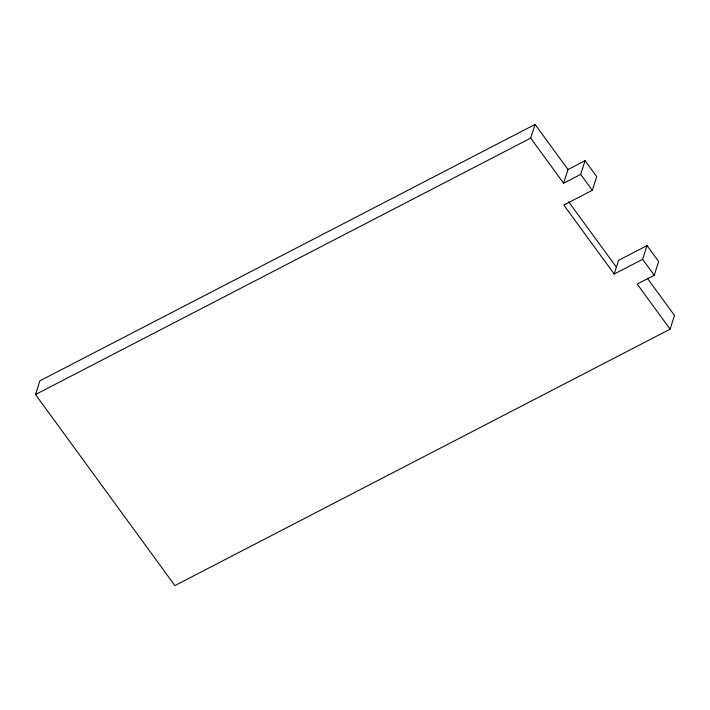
<?xml version="1.0" encoding="UTF-8"?>
<svg xmlns="http://www.w3.org/2000/svg" width="710" height="710" viewBox="0 0 710 710"><rect width="100%" height="100%" fill="white"/><g stroke="black" fill="none" stroke-linecap="round" stroke-linejoin="round"><path stroke-width="1.06" d="M647.396 278.311L674.5 315.462L670.098 329.174L174.9 585.581L35.5 394.538L39.902 380.826L535.1 124.419L568.009 169.521L563.607 183.242L530.698 138.13L535.1 124.419M563.607 183.242L580.682 174.403L585.084 160.682L596.702 176.604L592.3 190.315L563.838 205.057L614.185 274.042L642.639 259.31L647.041 245.589L658.658 261.511L654.256 275.231L637.181 284.071L670.098 329.174M614.185 274.042L618.587 260.33L647.041 245.589M35.5 394.538L530.698 138.13M568.009 169.521L585.084 160.682M580.682 174.403L592.3 190.315M642.639 259.31L654.256 275.231M568.657 201.782L616.386 267.182"/></g></svg>
